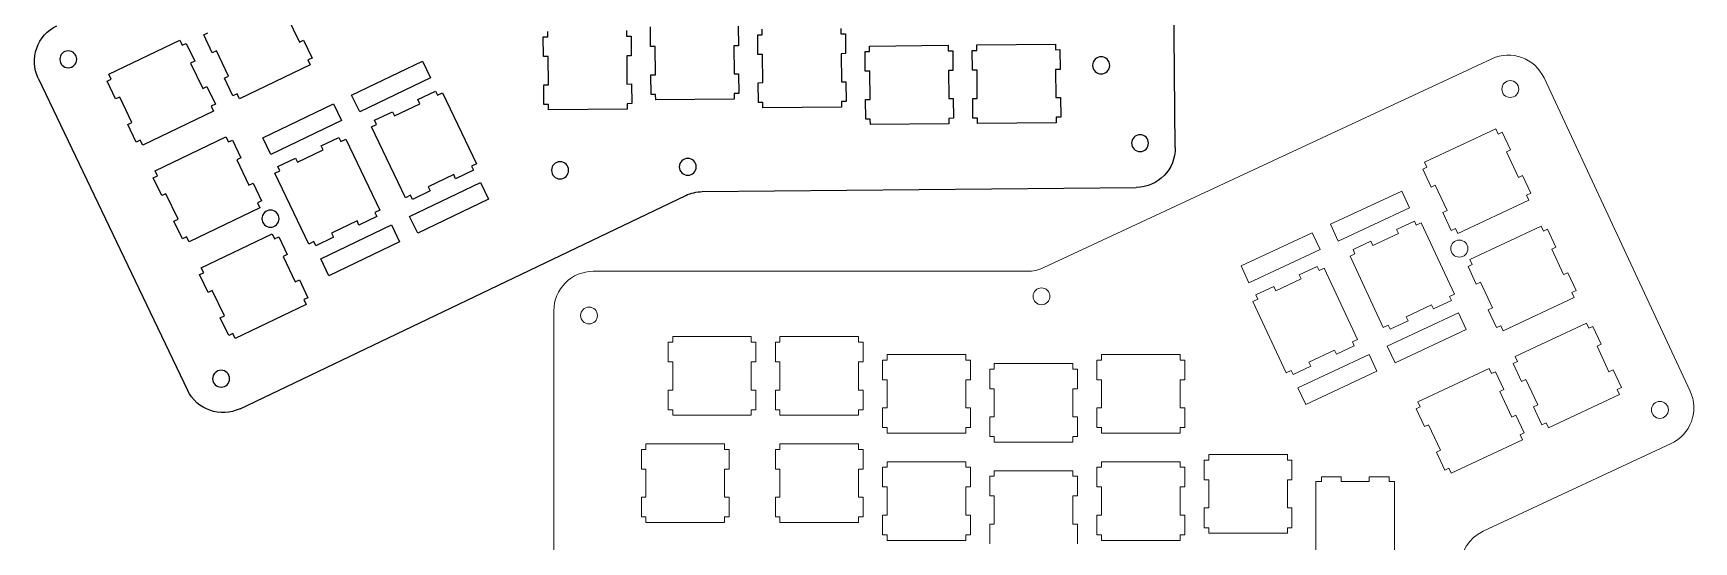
# Model space of a CAD drawing. Header units: millimetres. Extents: x 5 to 301, y 6 to 298.
# Drawn here: x 6.1 to 301.2, y 96.2 to 186.6 of the extents above; entities that cross this region are included whole.
import ezdxf

# ---------------------------------------------------------------- set-up
doc = ezdxf.new("R2010")
doc.units = ezdxf.units.MM
doc.layers.get('0').update_dxf_attribs({"lineweight": 25, "true_color": 0xffffff})

# ---------------------------------------------------------------- blocks, each defined once
blk = doc.blocks.new('Left_Layer 3')
at = {"color": 1, "true_color": 0xff0000}
for p, q in [((-78.28, -61.45), (-78.28, 62.98)), ((79.29, -36.65), (77.17, -41.19)), ((-19.05, -40.68), (-19.86, -40.68)), ((-19.86, -40.68), (-19.86, -44.18)), ((-19.05, -39.7), (-19.05, -40.68)), ((-5.08, -40.68), (-5.08, -39.7)), ((-4.27, -40.68), (-5.08, -40.68)), ((-4.27, -44.18), (-4.27, -40.68)), ((-0.81, -39.08), (-0.81, -42.58)), ((14.78, -42.58), (14.78, -39.08)), ((19.05, -40.68), (18.24, -40.68)), ((18.24, -40.68), (18.24, -44.18)), ((19.05, -39.7), (19.05, -40.68)), ((33.02, -40.68), (33.02, -39.7)), ((33.83, -40.68), (33.02, -40.68)), ((33.83, -44.18), (33.83, -40.68)), ((76.44, -40.85), (74.96, -44.02)), ((77.17, -41.19), (76.44, -40.85)), ((92.69, -42.9), (94.17, -39.73)), ((94.17, -39.73), (93.43, -39.39)), ((97.3, -41.19), (95.82, -44.36)), ((98.03, -41.53), (97.3, -41.19)), ((98.45, -40.64), (98.03, -41.53)), ((111.11, -46.55), (98.45, -40.64)), ((-57.15, -43.85), (-57.96, -43.85)), ((-57.96, -43.85), (-57.96, -47.35)), ((-43.18, -42.87), (-57.15, -42.87)), ((-57.15, -42.87), (-57.15, -43.85)), ((-43.18, -43.85), (-43.18, -42.87)), ((-42.37, -43.85), (-43.18, -43.85)), ((-42.37, -47.35), (-42.37, -43.85)), ((-38.1, -43.85), (-38.91, -43.85)), ((-38.91, -43.85), (-38.91, -47.35)), ((-24.13, -42.87), (-38.1, -42.87)), ((-38.1, -42.87), (-38.1, -43.85)), ((-24.13, -43.85), (-24.13, -42.87)), ((-23.32, -43.85), (-24.13, -43.85)), ((-23.32, -47.35), (-23.32, -43.85)), ((-19.86, -44.18), (-19.05, -44.18)), ((-19.05, -44.18), (-19.05, -49.19)), ((-5.08, -49.19), (-5.08, -44.18)), ((-5.08, -44.18), (-4.27, -44.18)), ((-0.81, -42.58), (0, -42.58)), ((0, -42.58), (0, -47.59)), ((13.97, -47.59), (13.97, -42.58)), ((13.97, -42.58), (14.78, -42.58)), ((18.24, -44.18), (19.05, -44.18)), ((19.05, -44.18), (19.05, -49.19)), ((33.02, -49.19), (33.02, -44.18)), ((33.02, -44.18), (33.83, -44.18)), ((74.96, -44.02), (75.69, -44.36)), ((89.83, -47.1), (91.95, -42.56)), ((91.95, -42.56), (92.69, -42.9)), ((55.33, -44.78), (53.93, -47.77)), ((67.99, -50.68), (55.33, -44.78)), ((75.69, -44.36), (75.28, -45.25)), ((75.28, -45.25), (87.94, -51.16)), ((90.57, -47.44), (89.83, -47.1)), ((96.55, -44.7), (94.44, -49.24)), ((95.82, -44.36), (96.55, -44.7)), ((123.64, -47.14), (97.68, -102.82)), ((110.69, -47.43), (111.11, -46.55)), ((-57.96, -47.35), (-57.15, -47.35)), ((-57.15, -47.35), (-57.15, -52.36)), ((-43.18, -52.36), (-43.18, -47.35)), ((-43.18, -47.35), (-42.37, -47.35)), ((-38.91, -47.35), (-38.1, -47.35)), ((-38.1, -47.35), (-38.1, -52.36)), ((-24.13, -52.36), (-24.13, -47.35)), ((-24.13, -47.35), (-23.32, -47.35)), ((-19.05, -49.19), (-19.86, -49.19)), ((-19.86, -49.19), (-19.86, -52.69)), ((-4.27, -49.19), (-5.08, -49.19)), ((-4.27, -52.69), (-4.27, -49.19)), ((0, -47.59), (-0.81, -47.59)), ((-0.81, -47.59), (-0.81, -51.09)), ((14.78, -47.59), (13.97, -47.59)), ((14.78, -51.09), (14.78, -47.59)), ((19.05, -49.19), (18.24, -49.19)), ((18.24, -49.19), (18.24, -52.69)), ((33.83, -49.19), (33.02, -49.19)), ((33.83, -52.69), (33.83, -49.19)), ((53.08, -50.12), (52.73, -50.85)), ((56.25, -51.6), (53.08, -50.12)), ((53.93, -47.77), (66.59, -53.67)), ((89.09, -50.61), (90.57, -47.44)), ((93.7, -48.9), (92.22, -52.07)), ((94.44, -49.24), (93.7, -48.9)), ((109.95, -50.95), (111.43, -47.78)), ((111.43, -47.78), (110.69, -47.43)), ((-57.15, -52.36), (-57.96, -52.36)), ((-57.96, -52.36), (-57.96, -55.86)), ((-42.37, -52.36), (-43.18, -52.36)), ((-42.37, -55.86), (-42.37, -52.36)), ((-38.1, -52.36), (-38.91, -52.36)), ((-38.91, -52.36), (-38.91, -55.86)), ((-23.32, -52.36), (-24.13, -52.36)), ((-23.32, -55.86), (-23.32, -52.36)), ((-19.86, -52.69), (-19.05, -52.69)), ((-19.05, -52.69), (-19.05, -53.67)), ((-5.08, -53.67), (-5.08, -52.69)), ((-5.08, -52.69), (-4.27, -52.69)), ((-0.81, -51.09), (0, -51.09)), ((0, -51.09), (0, -52.07)), ((0, -52.07), (13.97, -52.07)), ((13.97, -52.07), (13.97, -51.09)), ((13.97, -51.09), (14.78, -51.09)), ((18.24, -52.69), (19.05, -52.69)), ((19.05, -52.69), (19.05, -53.67)), ((33.02, -53.67), (33.02, -52.69)), ((33.02, -52.69), (33.83, -52.69)), ((51.84, -50.44), (45.94, -63.1)), ((52.73, -50.85), (51.84, -50.44)), ((55.91, -52.33), (56.25, -51.6)), ((60.44, -54.45), (55.91, -52.33)), ((66.59, -53.67), (67.99, -50.68)), ((71.21, -52.18), (69.81, -55.17)), ((83.87, -58.09), (71.21, -52.18)), ((87.94, -51.16), (88.35, -50.27)), ((88.35, -50.27), (89.09, -50.61)), ((92.22, -52.07), (92.96, -52.41)), ((92.96, -52.41), (92.54, -53.3)), ((107.1, -55.15), (109.21, -50.61)), ((109.21, -50.61), (109.95, -50.95)), ((-57.96, -55.86), (-57.15, -55.86)), ((-57.15, -55.86), (-57.15, -56.84)), ((-43.18, -56.84), (-43.18, -55.86)), ((-43.18, -55.86), (-42.37, -55.86)), ((-38.91, -55.86), (-38.1, -55.86)), ((-38.1, -55.86), (-38.1, -56.84)), ((-24.13, -56.84), (-24.13, -55.86)), ((-24.13, -55.86), (-23.32, -55.86)), ((-19.05, -53.67), (-5.08, -53.67)), ((19.05, -53.67), (33.02, -53.67)), ((60.79, -53.71), (60.44, -54.45)), ((63.96, -55.19), (60.79, -53.71)), ((63.62, -55.93), (63.96, -55.19)), ((64.51, -56.34), (63.62, -55.93)), ((69.81, -55.17), (82.47, -61.08)), ((92.54, -53.3), (105.2, -59.21)), ((106.35, -58.66), (107.84, -55.49)), ((107.84, -55.49), (107.1, -55.15)), ((-57.15, -56.84), (-43.18, -56.84)), ((-38.1, -56.84), (-24.13, -56.84)), ((58.6, -69), (64.51, -56.34)), ((69.11, -58.49), (63.2, -71.15)), ((70, -58.91), (69.11, -58.49)), ((70.34, -58.17), (70, -58.91)), ((73.51, -59.65), (70.34, -58.17)), ((82.47, -61.08), (83.87, -58.09)), ((89.25, -58.45), (87.77, -61.62)), ((89.98, -58.79), (89.25, -58.45)), ((90.4, -57.9), (89.98, -58.79)), ((103.06, -63.81), (90.4, -57.9)), ((105.2, -59.21), (105.62, -58.32)), ((105.62, -58.32), (106.35, -58.66)), ((73.17, -60.38), (73.51, -59.65)), ((77.71, -62.5), (73.17, -60.38)), ((78.05, -61.76), (77.71, -62.5)), ((81.22, -63.24), (78.05, -61.76)), ((88.5, -61.97), (86.39, -66.5)), ((87.77, -61.62), (88.5, -61.97)), ((45.94, -63.1), (46.83, -63.51)), ((46.83, -63.51), (46.48, -64.25)), ((46.48, -64.25), (49.66, -65.73)), ((75.86, -77.06), (81.77, -64.39)), ((80.88, -63.98), (81.22, -63.24)), ((81.77, -64.39), (80.88, -63.98)), ((102.64, -64.7), (103.06, -63.81)), ((103.38, -65.04), (102.64, -64.7)), ((45.23, -66.41), (43.84, -69.41)), ((57.9, -72.32), (45.23, -66.41)), ((49.66, -65.73), (50, -64.99)), ((50, -64.99), (54.54, -67.11)), ((54.54, -67.11), (54.2, -67.85)), ((54.2, -67.85), (57.37, -69.32)), ((85.65, -66.16), (84.17, -69.33)), ((86.39, -66.5), (85.65, -66.16)), ((101.9, -68.21), (103.38, -65.04)), ((5.85, -68.45), (-71.28, -68.45)), ((88.38, -106.2), (8.81, -69.11)), ((43.84, -69.41), (56.5, -75.31)), ((57.37, -69.32), (57.71, -68.59)), ((57.71, -68.59), (58.6, -69)), ((84.17, -69.33), (84.91, -69.68)), ((84.91, -69.68), (84.49, -70.57)), ((84.49, -70.57), (97.15, -76.47)), ((99.05, -72.41), (101.17, -67.87)), ((101.17, -67.87), (101.9, -68.21)), ((56.5, -75.31), (57.9, -72.32)), ((63.2, -71.15), (64.09, -71.56)), ((64.09, -71.56), (63.75, -72.3)), ((63.75, -72.3), (66.92, -73.78)), ((66.92, -73.78), (67.26, -73.05)), ((67.26, -73.05), (71.8, -75.16)), ((98.31, -75.93), (99.79, -72.75)), ((99.79, -72.75), (99.05, -72.41)), ((61.12, -73.82), (59.72, -76.81)), ((73.78, -79.73), (61.12, -73.82)), ((71.8, -75.16), (71.46, -75.9)), ((71.46, -75.9), (74.63, -77.38)), ((74.63, -77.38), (74.98, -76.64)), ((74.98, -76.64), (75.86, -77.06)), ((81.2, -75.72), (79.72, -78.89)), ((81.93, -76.06), (81.2, -75.72)), ((82.35, -75.17), (81.93, -76.06)), ((95.01, -81.08), (82.35, -75.17)), ((97.15, -76.47), (97.57, -75.58)), ((97.57, -75.58), (98.31, -75.93)), ((59.72, -76.81), (72.38, -82.72)), ((80.45, -79.23), (78.34, -83.77)), ((79.72, -78.89), (80.45, -79.23)), ((72.38, -82.72), (73.78, -79.73)), ((93.85, -85.48), (95.33, -82.31)), ((94.59, -81.97), (95.01, -81.08)), ((95.33, -82.31), (94.59, -81.97)), ((77.6, -83.43), (76.12, -86.6)), ((78.34, -83.77), (77.6, -83.43)), ((91, -89.68), (93.11, -85.14)), ((93.11, -85.14), (93.85, -85.48)), ((76.12, -86.6), (76.86, -86.94)), ((76.86, -86.94), (76.44, -87.83)), ((76.44, -87.83), (89.1, -93.74)), ((90.25, -93.19), (91.73, -90.02)), ((91.73, -90.02), (91, -89.68)), ((89.1, -93.74), (89.52, -92.85)), ((89.52, -92.85), (90.25, -93.19))]:
    blk.add_line(p, q, dxfattribs=at)
for centre, radius in [((118.28, -43.82), 1.5), ((-65.25, -46.71), 1.52), ((-72.02, -60.6), 1.5), ((8.39, -64.01), 1.5), ((31.09, -64.41), 1.52), ((82.63, -72.49), 1.52), ((91.69, -100.84), 1.5)]:
    blk.add_circle(centre, radius, dxfattribs=at)
for centre, start, end in [((117.3, -44.18), 335.0002, 65.0019), ((-71.28, -61.45), 180, 270), ((5.85, -75.45), 65.0046, 90), ((91.33, -99.86), 245.0046, 335.0002)]:
    blk.add_arc(centre, 7, start, end, dxfattribs=at)
blk = doc.blocks.new('Right')
at = {"color": 1, "linetype": 'Continuous', "lineweight": 5, "true_color": 0xff0000}
for p, q in [((77.47, -60.47), (77.47, 63.96)), ((-71.93, -30.14), (-71.93, -16.17)), ((-57.96, -16.17), (-57.96, -30.14)), ((-34.65, -24.15), (-34.65, -20.65)), ((-34.65, -20.65), (-33.83, -20.65)), ((-33.83, -19.67), (-19.86, -19.67)), ((-33.83, -20.65), (-33.83, -19.67)), ((-19.86, -19.67), (-19.86, -20.65)), ((-19.86, -20.65), (-19.05, -20.65)), ((-19.05, -20.65), (-19.05, -24.15)), ((-15.6, -22.55), (-15.6, -19.05)), ((0, -19.05), (0, -22.55)), ((3.45, -24.15), (3.45, -20.65)), ((3.45, -20.65), (4.27, -20.65)), ((4.27, -19.67), (18.24, -19.67)), ((4.27, -20.65), (4.27, -19.67)), ((18.24, -19.67), (18.24, -20.65)), ((18.24, -20.65), (19.05, -20.65)), ((19.05, -20.65), (19.05, -24.15)), ((-87.66, -21.28), (-121.07, -36.85)), ((-53.7, -25.42), (-53.7, -21.92)), ((-53.7, -21.92), (-52.88, -21.92)), ((-52.88, -20.94), (-38.91, -20.94)), ((-52.88, -21.92), (-52.88, -20.94)), ((-38.91, -20.94), (-38.91, -21.92)), ((-38.91, -21.92), (-38.1, -21.92)), ((-38.1, -21.92), (-38.1, -25.42)), ((-14.78, -22.55), (-15.6, -22.55)), ((-14.78, -27.56), (-14.78, -22.55)), ((0, -22.55), (-0.81, -22.55)), ((-0.81, -22.55), (-0.81, -27.56)), ((23.32, -22.84), (37.29, -22.84)), ((23.32, -23.82), (23.32, -22.84)), ((37.29, -22.84), (37.29, -23.82)), ((47.13, -22.84), (61.1, -22.84)), ((47.13, -23.82), (47.13, -22.84)), ((61.1, -22.84), (61.1, -23.82)), ((-52.88, -25.42), (-53.7, -25.42)), ((-52.88, -30.43), (-52.88, -25.42)), ((-38.1, -25.42), (-38.91, -25.42)), ((-38.91, -25.42), (-38.91, -30.43)), ((-33.83, -24.15), (-34.65, -24.15)), ((-33.83, -29.16), (-33.83, -24.15)), ((-19.05, -24.15), (-19.86, -24.15)), ((-19.86, -24.15), (-19.86, -29.16)), ((4.27, -24.15), (3.45, -24.15)), ((4.27, -29.16), (4.27, -24.15)), ((19.05, -24.15), (18.24, -24.15)), ((18.24, -24.15), (18.24, -29.16)), ((22.5, -27.32), (22.5, -23.82)), ((22.5, -23.82), (23.32, -23.82)), ((37.29, -23.82), (38.1, -23.82)), ((38.1, -23.82), (38.1, -27.32)), ((46.32, -27.32), (46.32, -23.82)), ((46.32, -23.82), (47.13, -23.82)), ((61.1, -23.82), (61.91, -23.82)), ((61.91, -23.82), (61.91, -27.32)), ((-34.65, -32.66), (-34.65, -29.16)), ((-34.65, -29.16), (-33.83, -29.16)), ((-19.86, -29.16), (-19.05, -29.16)), ((-19.05, -29.16), (-19.05, -32.66)), ((-15.6, -31.06), (-15.6, -27.56)), ((-15.6, -27.56), (-14.78, -27.56)), ((-0.81, -27.56), (0, -27.56)), ((0, -27.56), (0, -31.06)), ((3.45, -32.66), (3.45, -29.16)), ((3.45, -29.16), (4.27, -29.16)), ((18.24, -29.16), (19.05, -29.16)), ((19.05, -29.16), (19.05, -32.66)), ((23.32, -27.32), (22.5, -27.32)), ((23.32, -32.33), (23.32, -27.32)), ((38.1, -27.32), (37.29, -27.32)), ((37.29, -27.32), (37.29, -32.33)), ((47.13, -27.32), (46.32, -27.32)), ((47.13, -32.33), (47.13, -27.32)), ((61.91, -27.32), (61.1, -27.32)), ((61.1, -27.32), (61.1, -32.33)), ((-94.66, -37.52), (-82, -31.61)), ((-82, -31.61), (-81.58, -32.5)), ((-81.58, -32.5), (-80.85, -32.16)), ((-80.85, -32.16), (-79.36, -35.33)), ((-70.95, -30.14), (-71.93, -30.14)), ((-70.95, -30.96), (-70.95, -30.14)), ((-67.45, -30.96), (-70.95, -30.96)), ((-62.44, -30.14), (-67.45, -30.14)), ((-67.45, -30.14), (-67.45, -30.96)), ((-62.44, -30.96), (-62.44, -30.14)), ((-58.94, -30.96), (-62.44, -30.96)), ((-57.96, -30.14), (-58.94, -30.14)), ((-58.94, -30.14), (-58.94, -30.96)), ((-53.7, -33.93), (-53.7, -30.43)), ((-53.7, -30.43), (-52.88, -30.43)), ((-38.91, -30.43), (-38.1, -30.43)), ((-38.1, -30.43), (-38.1, -33.93)), ((-14.78, -31.06), (-15.6, -31.06)), ((-14.78, -32.04), (-14.78, -31.06)), ((-0.81, -32.04), (-14.78, -32.04)), ((0, -31.06), (-0.81, -31.06)), ((-0.81, -31.06), (-0.81, -32.04)), ((22.5, -35.83), (22.5, -32.33)), ((22.5, -32.33), (23.32, -32.33)), ((37.29, -32.33), (38.1, -32.33)), ((38.1, -32.33), (38.1, -35.83)), ((46.32, -35.83), (46.32, -32.33)), ((46.32, -32.33), (47.13, -32.33)), ((61.1, -32.33), (61.91, -32.33)), ((61.91, -32.33), (61.91, -35.83)), ((-79.36, -35.33), (-80.1, -35.67)), ((-52.88, -33.93), (-53.7, -33.93)), ((-52.88, -34.91), (-52.88, -33.93)), ((-38.91, -34.91), (-52.88, -34.91)), ((-38.1, -33.93), (-38.91, -33.93)), ((-38.91, -33.93), (-38.91, -34.91)), ((-33.83, -32.66), (-34.65, -32.66)), ((-33.83, -33.64), (-33.83, -32.66)), ((-19.86, -33.64), (-33.83, -33.64)), ((-19.05, -32.66), (-19.86, -32.66)), ((-19.86, -32.66), (-19.86, -33.64)), ((4.27, -32.66), (3.45, -32.66)), ((4.27, -33.64), (4.27, -32.66)), ((18.24, -33.64), (4.27, -33.64)), ((19.05, -32.66), (18.24, -32.66)), ((18.24, -32.66), (18.24, -33.64)), ((-94.24, -38.4), (-94.66, -37.52)), ((-80.1, -35.67), (-77.99, -40.21)), ((-15.6, -41.6), (-15.6, -38.1)), ((-15.6, -38.1), (-14.78, -38.1)), ((-14.78, -37.12), (-0.81, -37.12)), ((-14.78, -38.1), (-14.78, -37.12)), ((-0.81, -37.12), (-0.81, -38.1)), ((-0.81, -38.1), (0, -38.1)), ((0, -38.1), (0, -41.6)), ((23.32, -35.83), (22.5, -35.83)), ((23.32, -36.81), (23.32, -35.83)), ((37.29, -36.81), (23.32, -36.81)), ((38.1, -35.83), (37.29, -35.83)), ((37.29, -35.83), (37.29, -36.81)), ((47.13, -35.83), (46.32, -35.83)), ((47.13, -36.81), (47.13, -35.83)), ((61.1, -36.81), (47.13, -36.81)), ((61.91, -35.83), (61.1, -35.83)), ((61.1, -35.83), (61.1, -36.81)), ((-111.92, -45.57), (-99.26, -39.66)), ((-99.26, -39.66), (-98.85, -40.55)), ((-98.85, -40.55), (-98.11, -40.21)), ((-98.11, -40.21), (-96.63, -43.38)), ((-94.98, -38.75), (-94.24, -38.4)), ((-93.5, -41.92), (-94.98, -38.75)), ((-77.99, -40.21), (-77.25, -39.87)), ((-77.25, -39.87), (-75.77, -43.04)), ((-34.65, -43.2), (-34.65, -39.7)), ((-34.65, -39.7), (-33.83, -39.7)), ((-33.83, -38.72), (-19.86, -38.72)), ((-33.83, -39.7), (-33.83, -38.72)), ((-19.86, -38.72), (-19.86, -39.7)), ((-19.86, -39.7), (-19.05, -39.7)), ((-19.05, -39.7), (-19.05, -43.2)), ((3.45, -43.2), (3.45, -39.7)), ((3.45, -39.7), (4.27, -39.7)), ((4.27, -38.72), (18.24, -38.72)), ((4.27, -39.7), (4.27, -38.72)), ((18.24, -38.72), (18.24, -39.7)), ((18.24, -39.7), (19.05, -39.7)), ((19.05, -39.7), (19.05, -43.2)), ((-96.63, -43.38), (-97.37, -43.72)), ((-97.37, -43.72), (-95.25, -48.26)), ((-92.76, -41.58), (-93.5, -41.92)), ((-90.65, -46.12), (-92.76, -41.58)), ((-75.77, -43.04), (-76.51, -43.38)), ((-76.51, -43.38), (-76.09, -44.27)), ((-68.8, -49.7), (-56.14, -43.79)), ((-56.14, -43.79), (-54.74, -46.79)), ((-33.83, -43.2), (-34.65, -43.2)), ((-33.83, -48.21), (-33.83, -43.2)), ((-19.05, -43.2), (-19.86, -43.2)), ((-19.86, -43.2), (-19.86, -48.21)), ((-14.78, -41.6), (-15.6, -41.6)), ((-14.78, -46.61), (-14.78, -41.6)), ((0, -41.6), (-0.81, -41.6)), ((-0.81, -41.6), (-0.81, -46.61)), ((4.27, -43.2), (3.45, -43.2)), ((4.27, -48.21), (4.27, -43.2)), ((19.05, -43.2), (18.24, -43.2)), ((18.24, -43.2), (18.24, -48.21)), ((22.5, -46.37), (22.5, -42.87)), ((22.5, -42.87), (23.32, -42.87)), ((23.32, -41.89), (37.29, -41.89)), ((23.32, -42.87), (23.32, -41.89)), ((37.29, -41.89), (37.29, -42.87)), ((37.29, -42.87), (38.1, -42.87)), ((38.1, -42.87), (38.1, -46.37)), ((41.55, -46.37), (41.55, -42.87)), ((41.55, -42.87), (42.37, -42.87)), ((42.37, -41.89), (56.34, -41.89)), ((42.37, -42.87), (42.37, -41.89)), ((56.34, -41.89), (56.34, -42.87)), ((56.34, -42.87), (57.15, -42.87)), ((57.15, -42.87), (57.15, -46.37)), ((-124.45, -46.16), (-98.49, -101.84)), ((-112.24, -46.8), (-111.51, -46.45)), ((-110.76, -49.97), (-112.24, -46.8)), ((-111.51, -46.45), (-111.92, -45.57)), ((-91.38, -46.46), (-90.65, -46.12)), ((-89.9, -49.63), (-91.38, -46.46)), ((-76.09, -44.27), (-88.75, -50.18)), ((-54.74, -46.79), (-67.4, -52.69)), ((-15.6, -50.11), (-15.6, -46.61)), ((-15.6, -46.61), (-14.78, -46.61)), ((-0.81, -46.61), (0, -46.61)), ((0, -46.61), (0, -50.11)), ((23.32, -46.37), (22.5, -46.37)), ((23.32, -51.38), (23.32, -46.37)), ((38.1, -46.37), (37.29, -46.37)), ((37.29, -46.37), (37.29, -51.38)), ((42.37, -46.37), (41.55, -46.37)), ((42.37, -51.38), (42.37, -46.37)), ((57.15, -46.37), (56.34, -46.37)), ((56.34, -46.37), (56.34, -51.38)), ((-110.03, -49.63), (-110.76, -49.97)), ((-107.91, -54.17), (-110.03, -49.63)), ((-95.25, -48.26), (-94.51, -47.92)), ((-94.51, -47.92), (-93.04, -51.09)), ((-89.17, -49.29), (-89.9, -49.63)), ((-88.75, -50.18), (-89.17, -49.29)), ((-67.4, -52.69), (-68.8, -49.7)), ((-57.06, -50.61), (-53.89, -49.14)), ((-53.89, -49.14), (-53.55, -49.87)), ((-53.55, -49.87), (-52.66, -49.46)), ((-52.66, -49.46), (-46.75, -62.12)), ((-34.65, -51.71), (-34.65, -48.21)), ((-34.65, -48.21), (-33.83, -48.21)), ((-19.86, -48.21), (-19.05, -48.21)), ((-19.05, -48.21), (-19.05, -51.71)), ((-14.78, -50.11), (-15.6, -50.11)), ((-14.78, -51.09), (-14.78, -50.11)), ((0, -50.11), (-0.81, -50.11)), ((-0.81, -50.11), (-0.81, -51.09)), ((3.45, -51.71), (3.45, -48.21)), ((3.45, -48.21), (4.27, -48.21)), ((18.24, -48.21), (19.05, -48.21)), ((19.05, -48.21), (19.05, -51.71)), ((-93.36, -52.32), (-106.02, -58.23)), ((-93.04, -51.09), (-93.77, -51.43)), ((-93.77, -51.43), (-93.36, -52.32)), ((-84.68, -57.11), (-72.02, -51.2)), ((-72.02, -51.2), (-70.62, -54.19)), ((-64.77, -54.21), (-61.6, -52.73)), ((-61.6, -52.73), (-61.26, -53.47)), ((-61.26, -53.47), (-56.72, -51.35)), ((-56.72, -51.35), (-57.06, -50.61)), ((-33.83, -51.71), (-34.65, -51.71)), ((-33.83, -52.69), (-33.83, -51.71)), ((-19.86, -52.69), (-33.83, -52.69)), ((-19.05, -51.71), (-19.86, -51.71)), ((-19.86, -51.71), (-19.86, -52.69)), ((-0.81, -51.09), (-14.78, -51.09)), ((4.27, -51.71), (3.45, -51.71)), ((4.27, -52.69), (4.27, -51.71)), ((18.24, -52.69), (4.27, -52.69)), ((19.05, -51.71), (18.24, -51.71)), ((18.24, -51.71), (18.24, -52.69)), ((22.5, -54.88), (22.5, -51.38)), ((22.5, -51.38), (23.32, -51.38)), ((37.29, -51.38), (38.1, -51.38)), ((38.1, -51.38), (38.1, -54.88)), ((41.55, -54.88), (41.55, -51.38)), ((41.55, -51.38), (42.37, -51.38)), ((56.34, -51.38), (57.15, -51.38)), ((57.15, -51.38), (57.15, -54.88)), ((-108.65, -54.51), (-107.91, -54.17)), ((-107.17, -57.68), (-108.65, -54.51)), ((-70.62, -54.19), (-83.29, -60.1)), ((-65.32, -55.36), (-64.43, -54.95)), ((-59.41, -68.02), (-65.32, -55.36)), ((-64.43, -54.95), (-64.77, -54.21)), ((23.32, -54.88), (22.5, -54.88)), ((23.32, -55.86), (23.32, -54.88)), ((37.29, -55.86), (23.32, -55.86)), ((38.1, -54.88), (37.29, -54.88)), ((37.29, -54.88), (37.29, -55.86)), ((42.37, -54.88), (41.55, -54.88)), ((42.37, -55.86), (42.37, -54.88)), ((56.34, -55.86), (42.37, -55.86)), ((57.15, -54.88), (56.34, -54.88)), ((56.34, -54.88), (56.34, -55.86)), ((-106.43, -57.34), (-107.17, -57.68)), ((-106.02, -58.23), (-106.43, -57.34)), ((-103.87, -62.83), (-91.21, -56.92)), ((-91.21, -56.92), (-90.8, -57.81)), ((-90.8, -57.81), (-90.06, -57.47)), ((-90.06, -57.47), (-88.58, -60.64)), ((-83.29, -60.1), (-84.68, -57.11)), ((-74.33, -58.67), (-71.15, -57.19)), ((-73.98, -59.4), (-74.33, -58.67)), ((-71.15, -57.19), (-70.81, -57.92)), ((-70.81, -57.92), (-69.92, -57.51)), ((-69.92, -57.51), (-64.02, -70.17)), ((-88.58, -60.64), (-89.32, -60.99)), ((-89.32, -60.99), (-87.2, -65.52)), ((-82.04, -62.26), (-78.86, -60.78)), ((-78.86, -60.78), (-78.52, -61.52)), ((-78.52, -61.52), (-73.98, -59.4)), ((-104.19, -64.06), (-103.46, -63.72)), ((-102.72, -67.23), (-104.19, -64.06)), ((-103.46, -63.72), (-103.87, -62.83)), ((-82.58, -63.41), (-81.69, -63)), ((-76.68, -76.08), (-82.58, -63.41)), ((-81.69, -63), (-82.04, -62.26)), ((-50.81, -64.01), (-55.35, -66.13)), ((-50.47, -64.75), (-50.81, -64.01)), ((-47.3, -63.27), (-50.47, -64.75)), ((-46.75, -62.12), (-47.64, -62.53)), ((-47.64, -62.53), (-47.3, -63.27)), ((-101.98, -66.89), (-102.72, -67.23)), ((-99.86, -71.43), (-101.98, -66.89)), ((-87.2, -65.52), (-86.46, -65.18)), ((-86.46, -65.18), (-84.99, -68.35)), ((-58.52, -67.61), (-59.41, -68.02)), ((-58.71, -71.34), (-46.05, -65.43)), ((-58.18, -68.34), (-58.52, -67.61)), ((-55.01, -66.87), (-58.18, -68.34)), ((-55.35, -66.13), (-55.01, -66.87)), ((-46.05, -65.43), (-44.65, -68.43)), ((-6.66, -67.47), (70.47, -67.47)), ((-85.31, -69.59), (-97.97, -75.49)), ((-89.19, -105.22), (-9.62, -68.13)), ((-84.99, -68.35), (-85.72, -68.7)), ((-85.72, -68.7), (-85.31, -69.59)), ((-64.02, -70.17), (-64.9, -70.58)), ((-64.9, -70.58), (-64.56, -71.32)), ((-44.65, -68.43), (-57.31, -74.33)), ((-100.6, -71.77), (-99.86, -71.43)), ((-99.12, -74.95), (-100.6, -71.77)), ((-74.59, -78.75), (-61.93, -72.84)), ((-68.08, -72.06), (-72.62, -74.18)), ((-67.73, -72.8), (-68.08, -72.06)), ((-64.56, -71.32), (-67.73, -72.8)), ((-61.93, -72.84), (-60.54, -75.83)), ((-57.31, -74.33), (-58.71, -71.34)), ((-98.38, -74.6), (-99.12, -74.95)), ((-97.97, -75.49), (-98.38, -74.6)), ((-95.82, -80.1), (-83.16, -74.19)), ((-83.16, -74.19), (-82.75, -75.08)), ((-82.75, -75.08), (-82.01, -74.74)), ((-82.01, -74.74), (-80.53, -77.91)), ((-75.79, -75.66), (-76.68, -76.08)), ((-75.45, -76.4), (-75.79, -75.66)), ((-72.27, -74.92), (-75.45, -76.4)), ((-60.54, -75.83), (-73.2, -81.74)), ((-72.62, -74.18), (-72.27, -74.92)), ((-80.53, -77.91), (-81.26, -78.25)), ((-81.26, -78.25), (-79.15, -82.79)), ((-73.2, -81.74), (-74.59, -78.75)), ((-96.14, -81.33), (-95.4, -80.99)), ((-94.66, -84.5), (-96.14, -81.33)), ((-95.4, -80.99), (-95.82, -80.1)), ((-79.15, -82.79), (-78.41, -82.45)), ((-78.41, -82.45), (-76.93, -85.62)), ((-93.93, -84.16), (-94.66, -84.5)), ((-91.81, -88.7), (-93.93, -84.16)), ((-77.25, -86.85), (-89.92, -92.76)), ((-76.93, -85.62), (-77.67, -85.96)), ((-77.67, -85.96), (-77.25, -86.85)), ((-92.55, -89.04), (-91.81, -88.7)), ((-91.07, -92.21), (-92.55, -89.04)), ((-90.33, -91.87), (-91.07, -92.21)), ((-89.92, -92.76), (-90.33, -91.87))]:
    blk.add_line(p, q, dxfattribs=at)
for centre, radius in [((-119.09, -42.84), 1.5), ((71.21, -59.62), 1.5), ((-9.2, -63.03), 1.5), ((-83.44, -71.51), 1.52), ((-92.5, -99.86), 1.5)]:
    blk.add_circle(centre, radius, dxfattribs=at)
for centre, start, end in [((-90.62, -14.93), 294.9981, 0), ((-118.11, -43.2), 114.9981, 204.9998), ((70.47, -60.47), 270, 0), ((-6.66, -74.47), 90, 114.9954), ((-92.15, -98.88), 204.9998, 294.9954)]:
    blk.add_arc(centre, 7, start, end, dxfattribs=at)

msp = doc.modelspace()

# ---------------------------------------------------------------- block references
at = {"yscale": -1, "rotation": 180.5669522616876}
msp.add_blockref('Left_Layer 3', (130.19, 226.91), dxfattribs=at)
at = {"rotation": 180}
msp.add_blockref('Right', (176.1, 76.78), dxfattribs=at)

doc.saveas('drawing.dxf')
